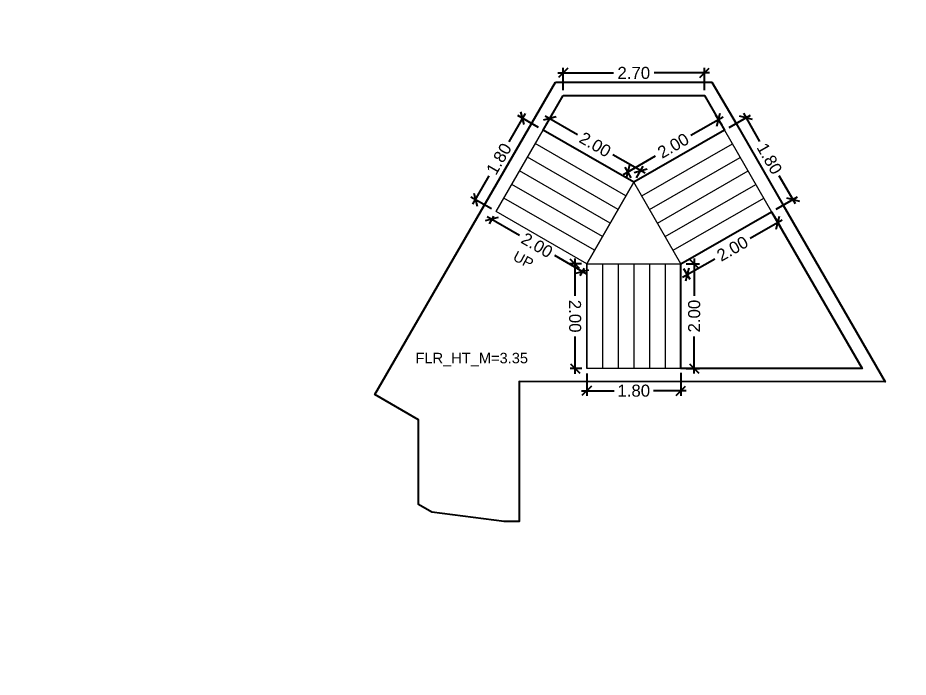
# Model space of a CAD drawing. Header units: metres. Extents: x 256329 to 886268, y -249371 to 355.
# Drawn here: x 287423.97 to 287440.99, y -841.93 to -829.32 of the extents above; entities that cross this region are included whole.
import ezdxf

# ---------------------------------------------------------------- set-up
doc = ezdxf.new("R2010")
doc.units = ezdxf.units.M
doc.header["$MEASUREMENT"] = 0
doc.header["$PDMODE"] = 35
doc.linetypes.add('CONTINOUS', pattern=[0])
doc.layers.get('0').update_dxf_attribs({"lineweight": 18})
doc.layers.get('Defpoints').update_dxf_attribs({"lineweight": 20})
doc.layers.add('A_TEXT', color=4, linetype='Continuous', lineweight=0, transparency=0.3)
for name, color, linetype, plot in [('BLK_2_FLR_9_STAIR_4', 7, 'Continuous', False), ('BLK_2_FLR_9_STAIR_4_LANDING_1', 7, 'Continuous', False), ('BLK_2_FLR_9_STAIR_4_LANDING_2', 7, 'Continuous', False)]:
    doc.layers.add(name, color=color, linetype=linetype, plot=plot)
for name, color, linetype, lineweight in [('BLK_2_FLR_9_STAIR_4_FLIGHT_1', 7, 'Continuous', 0), ('BLK_2_FLR_9_STAIR_4_FLIGHT_2', 7, 'Continuous', 0), ('BLK_2_FLR_9_STAIR_4_FLIGHT_3', 1, 'Continuous', 0)]:
    doc.layers.add(name, color=color, linetype=linetype, lineweight=lineweight)
doc.styles.add('Arial', font='arial.ttf')
doc.styles.get("Standard").update_dxf_attribs({"font": 'arial.ttf'})
doc.dimstyles.new('METRIC DIM', dxfattribs={"dimtxt": 0.23, "dimasz": 0.18, "dimexe": 0.1, "dimexo": 0.1, "dimgap": 0.09, "dimtad": 0, "dimzin": 0, "dimdsep": 46, "dimtxsty": 'Standard', "dimblk": 'OBLIQUE', "dimcen": 0, "dimdle": 0.1, "dimclrd": 147, "dimclre": 147, "dimclrt": 7, "dimadec": 0, "dimazin": 0, "dimtfac": 1, "dimtofl": 0, "dimtmove": 0, "dimatfit": 2, "dimfxl": 0.125, "dimtolj": 1, "dimtzin": 0, "dimarcsym": 0})

# ---------------------------------------------------------------- blocks, each defined once
blk = doc.blocks.new('_Oblique')
at = {"color": 0, "linetype": 'ByBlock', "lineweight": -2}
blk.add_line((-0.5, -0.5), (0.5, 0.5), dxfattribs=at)
blk = doc.blocks.new('*D1814')
at = {"layer": 'BLK_2_FLR_9_STAIR_4_FLIGHT_2', "color": 147, "lineweight": -2, "transparency": 16777216}
for p, q in [((287437.57224, -831.419715), (287437.981363, -831.184622)), ((287437.844836, -831.14774), (287438.154983, -831.687476)), ((287438.841291, -832.881832), (287438.531145, -832.342096)), ((287438.46905, -832.980398), (287438.878173, -832.745305))]:
    blk.add_line(p, q, dxfattribs=at)
at = {"layer": 'Defpoints', "color": 0, "linetype": 'CONTINOUS', "transparency": 16777216}
for p in [(287437.485535, -831.469538, 0.042641), (287438.791469, -832.795128), (287438.382345, -833.030221, 0.042641)]:
    blk.add_point(p, dxfattribs=at)
at = {"layer": 'BLK_2_FLR_9_STAIR_4_FLIGHT_2', "color": 147, "linetype": 'CONTINOUS', "lineweight": -2, "transparency": 16777216, "xscale": 0.18, "yscale": 0.18, "zscale": 0.18}
for p, rotation in [((287437.894659, -831.234444), 119.882813), ((287438.791469, -832.795128), 299.882813)]:
    blk.add_blockref('_Oblique', p, dxfattribs=dict(at, rotation=rotation))
at = {"layer": 'BLK_2_FLR_9_STAIR_4_FLIGHT_2', "color": 7, "linetype": 'CONTINOUS', "transparency": 16777216, "insert": (287438.343064, -832.014786), "char_height": 0.23, "attachment_point": 5, "rotation": 299.8828126}
blk.add_mtext('\\A1;1.80', dxfattribs=at)
blk = doc.blocks.new('*D1815')
at = {"layer": 'BLK_2_FLR_9_STAIR_4_LANDING_1', "color": 147, "lineweight": -2, "transparency": 16777216}
for p, q in [((287434.06613, -831.381623), (287434.193268, -831.160505)), ((287434.05673, -831.197351), (287434.672656, -831.551495)), ((287435.965272, -832.294721), (287435.349346, -831.940577)), ((287435.801289, -832.379301), (287435.928426, -832.158184))]:
    blk.add_line(p, q, dxfattribs=at)
at = {"layer": 'Defpoints', "color": 0, "linetype": 'CONTINOUS', "transparency": 16777216}
for p in [(287434.016284, -831.468315, 0.042641), (287435.878581, -832.244875), (287435.751443, -832.465993, 0.042641)]:
    blk.add_point(p, dxfattribs=at)
at = {"layer": 'BLK_2_FLR_9_STAIR_4_LANDING_1', "color": 147, "linetype": 'CONTINOUS', "lineweight": -2, "transparency": 16777216, "xscale": 0.18, "yscale": 0.18, "zscale": 0.18}
for p, rotation in [((287434.143422, -831.247197), 150.102044), ((287435.878581, -832.244875), 330.102044)]:
    blk.add_blockref('_Oblique', p, dxfattribs=dict(at, rotation=rotation))
at = {"layer": 'BLK_2_FLR_9_STAIR_4_LANDING_1', "color": 7, "linetype": 'CONTINOUS', "transparency": 16777216, "insert": (287435.011001, -831.746036), "char_height": 0.23, "attachment_point": 5, "rotation": 330.1020442}
blk.add_mtext('\\A1;2.00', dxfattribs=at)
blk = doc.blocks.new('*D1816')
at = {"layer": 'BLK_2_FLR_9_STAIR_4_FLIGHT_2', "color": 147, "lineweight": -2, "transparency": 16777216}
for p, q in [((287437.435713, -831.382833), (287437.320374, -831.182114)), ((287437.456902, -831.218996), (287436.841547, -831.572595)), ((287435.5494, -832.315097), (287436.164754, -831.961498)), ((287435.70162, -832.379288), (287435.586282, -832.178569))]:
    blk.add_line(p, q, dxfattribs=at)
at = {"layer": 'Defpoints', "color": 0, "linetype": 'CONTINOUS', "transparency": 16777216}
for p in [(287437.370197, -831.268819), (287437.485535, -831.469538, 0.042641), (287435.751443, -832.465993, 0.042641)]:
    blk.add_point(p, dxfattribs=at)
at = {"layer": 'BLK_2_FLR_9_STAIR_4_FLIGHT_2', "color": 147, "linetype": 'CONTINOUS', "lineweight": -2, "transparency": 16777216, "xscale": 0.18, "yscale": 0.18, "zscale": 0.18}
for p, rotation in [((287437.370197, -831.268819), 29.88281300000001), ((287435.636104, -832.265274), 209.882813)]:
    blk.add_blockref('_Oblique', p, dxfattribs=dict(at, rotation=rotation))
at = {"layer": 'BLK_2_FLR_9_STAIR_4_FLIGHT_2', "color": 7, "linetype": 'CONTINOUS', "transparency": 16777216, "insert": (287436.503151, -831.767046), "char_height": 0.23, "attachment_point": 5, "rotation": 29.8828126}
blk.add_mtext('\\A1;2.00', dxfattribs=at)
blk = doc.blocks.new('*D1817')
at = {"layer": 'BLK_2_FLR_9_STAIR_4_FLIGHT_3', "color": 147, "lineweight": -2, "transparency": 16777216}
for p, q in [((287434.748254, -834.027124), (287434.520974, -834.028141)), ((287434.620526, -833.927695), (287434.623703, -834.63751)), ((287434.630375, -836.127892), (287434.627197, -835.418076)), ((287434.757207, -836.027323), (287434.529928, -836.02834))]:
    blk.add_line(p, q, dxfattribs=at)
at = {"layer": 'Defpoints', "color": 0, "linetype": 'CONTINOUS', "transparency": 16777216}
for p in [(287434.848253, -834.026676, 0.042641), (287434.629927, -836.027893), (287434.857206, -836.026875, 0.042641)]:
    blk.add_point(p, dxfattribs=at)
at = {"layer": 'BLK_2_FLR_9_STAIR_4_FLIGHT_3', "color": 147, "linetype": 'CONTINOUS', "lineweight": -2, "transparency": 16777216, "xscale": 0.18, "yscale": 0.18, "zscale": 0.18}
for p, rotation in [((287434.620973, -834.027694), 90.256477), ((287434.629927, -836.027893), 270.256477)]:
    blk.add_blockref('_Oblique', p, dxfattribs=dict(at, rotation=rotation))
at = {"layer": 'BLK_2_FLR_9_STAIR_4_FLIGHT_3', "color": 7, "linetype": 'CONTINOUS', "transparency": 16777216, "insert": (287434.62545, -835.027793), "char_height": 0.23, "attachment_point": 5, "rotation": 270.2564771}
blk.add_mtext('\\A1;2.00', dxfattribs=at)
blk = doc.blocks.new('*D1818')
at = {"layer": 'BLK_2_FLR_9_STAIR_4_FLIGHT_1', "color": 147, "lineweight": -2, "transparency": 16777216}
for p, q in [((287432.946321, -833.122289), (287433.560735, -833.476866)), ((287433.066595, -833.113943), (287432.98295, -833.258884)), ((287434.851219, -834.221601), (287434.236805, -833.867024)), ((287434.798269, -834.113288), (287434.714624, -834.25823))]:
    blk.add_line(p, q, dxfattribs=at)
at = {"layer": 'Defpoints', "color": 0, "linetype": 'CONTINOUS', "transparency": 16777216}
for p in [(287433.116579, -833.027331, 0.042641), (287433.032933, -833.172272), (287434.848253, -834.026676, 0.042641)]:
    blk.add_point(p, dxfattribs=at)
at = {"layer": 'BLK_2_FLR_9_STAIR_4_FLIGHT_1', "color": 147, "linetype": 'CONTINOUS', "lineweight": -2, "transparency": 16777216, "xscale": 0.18, "yscale": 0.18, "zscale": 0.18}
for p, rotation in [((287433.032933, -833.172272), 150.01084), ((287434.764607, -834.171618), 330.01084)]:
    blk.add_blockref('_Oblique', p, dxfattribs=dict(at, rotation=rotation))
at = {"layer": 'BLK_2_FLR_9_STAIR_4_FLIGHT_1', "color": 7, "linetype": 'CONTINOUS', "transparency": 16777216, "insert": (287433.89877, -833.671945), "char_height": 0.23, "attachment_point": 5, "rotation": 330.0108404}
blk.add_mtext('\\A1;2.00', dxfattribs=at)
blk = doc.blocks.new('*D1819')
at = {"layer": 'BLK_2_FLR_9_STAIR_4_LANDING_2', "color": 147, "lineweight": -2, "transparency": 16777216}
for p, q in [((287438.588644, -833.188524), (287437.97329, -833.542123)), ((287438.432168, -833.116925), (287438.551762, -833.325051)), ((287436.681143, -834.284625), (287437.296497, -833.931026)), ((287436.698075, -834.113381), (287436.81767, -834.321507))]:
    blk.add_line(p, q, dxfattribs=at)
at = {"layer": 'Defpoints', "color": 0, "linetype": 'CONTINOUS', "transparency": 16777216}
for p in [(287438.382345, -833.030221, 0.042641), (287438.50194, -833.238347), (287436.648253, -834.026676, 0.042641)]:
    blk.add_point(p, dxfattribs=at)
at = {"layer": 'BLK_2_FLR_9_STAIR_4_LANDING_2', "color": 147, "linetype": 'CONTINOUS', "lineweight": -2, "transparency": 16777216, "xscale": 0.18, "yscale": 0.18, "zscale": 0.18}
for p, rotation in [((287438.50194, -833.238347), 29.88281300000001), ((287436.767847, -834.234802), 209.882813)]:
    blk.add_blockref('_Oblique', p, dxfattribs=dict(at, rotation=rotation))
at = {"layer": 'BLK_2_FLR_9_STAIR_4_LANDING_2', "color": 7, "linetype": 'CONTINOUS', "transparency": 16777216, "insert": (287437.634893, -833.736574), "char_height": 0.23, "attachment_point": 5, "rotation": 29.8828126}
blk.add_mtext('\\A1;2.00', dxfattribs=at)
blk = doc.blocks.new('*D1820')
at = {"layer": 'BLK_2_FLR_9_STAIR_4_LANDING_2', "color": 147, "lineweight": -2, "transparency": 16777216}
for p, q in [((287436.748253, -834.026676), (287437.003903, -834.026676)), ((287436.903903, -833.926676), (287436.903903, -834.63639)), ((287436.903903, -836.126676), (287436.903903, -835.416963)), ((287436.748253, -836.026676), (287437.003903, -836.026676))]:
    blk.add_line(p, q, dxfattribs=at)
at = {"layer": 'Defpoints', "color": 0, "linetype": 'CONTINOUS', "transparency": 16777216}
for p in [(287436.648253, -834.026676, 0.042641), (287436.648253, -836.026676, 0.042641), (287436.903903, -836.026676)]:
    blk.add_point(p, dxfattribs=at)
at = {"layer": 'BLK_2_FLR_9_STAIR_4_LANDING_2', "color": 147, "linetype": 'CONTINOUS', "lineweight": -2, "transparency": 16777216, "xscale": 0.18, "yscale": 0.18, "zscale": 0.18}
for p, rotation in [((287436.903903, -834.026676), 90), ((287436.903903, -836.026676), 270)]:
    blk.add_blockref('_Oblique', p, dxfattribs=dict(at, rotation=rotation))
at = {"layer": 'BLK_2_FLR_9_STAIR_4_LANDING_2', "color": 7, "linetype": 'CONTINOUS', "transparency": 16777216, "insert": (287436.903903, -835.026676), "char_height": 0.23, "attachment_point": 5, "rotation": 90}
blk.add_mtext('\\A1;2.00', dxfattribs=at)
blk = doc.blocks.new('*D1821')
at = {"layer": 'BLK_2_FLR_9_STAIR_4_FLIGHT_1', "color": 147, "lineweight": -2, "transparency": 16777216}
for p, q in [((287433.670761, -831.153456), (287433.359613, -831.692616)), ((287433.929672, -831.418331), (287433.534165, -831.190085)), ((287432.671089, -832.885696), (287432.982237, -832.346537)), ((287433.029967, -832.977347), (287432.63446, -832.749101))]:
    blk.add_line(p, q, dxfattribs=at)
at = {"layer": 'Defpoints', "color": 0, "linetype": 'CONTINOUS', "transparency": 16777216}
for p in [(287434.016284, -831.468315, 0.042641), (287432.721072, -832.799084), (287433.116579, -833.027331, 0.042641)]:
    blk.add_point(p, dxfattribs=at)
at = {"layer": 'BLK_2_FLR_9_STAIR_4_FLIGHT_1', "color": 147, "linetype": 'CONTINOUS', "lineweight": -2, "transparency": 16777216, "xscale": 0.18, "yscale": 0.18, "zscale": 0.18}
for p, rotation in [((287433.620777, -831.240068), 60.01084000000001), ((287432.721072, -832.799084), 240.01084)]:
    blk.add_blockref('_Oblique', p, dxfattribs=dict(at, rotation=rotation))
at = {"layer": 'BLK_2_FLR_9_STAIR_4_FLIGHT_1', "color": 7, "linetype": 'CONTINOUS', "transparency": 16777216, "insert": (287433.170925, -832.019576), "char_height": 0.23, "attachment_point": 5, "rotation": 60.0108404}
blk.add_mtext('\\A1;1.80', dxfattribs=at)
blk = doc.blocks.new('*D1822')
at = {"layer": 'BLK_2_FLR_9_STAIR_4_FLIGHT_3', "color": 147, "lineweight": -2, "transparency": 16777216}
for p, q in [((287434.848253, -836.126676), (287434.848253, -836.553854)), ((287436.648253, -836.112877), (287436.648253, -836.553854)), ((287434.748253, -836.453854), (287435.370753, -836.453854)), ((287436.748253, -836.453854), (287436.125753, -836.453854))]:
    blk.add_line(p, q, dxfattribs=at)
at = {"layer": 'Defpoints', "color": 0, "linetype": 'CONTINOUS', "transparency": 16777216}
for p in [(287434.848253, -836.026676, 0.042641), (287436.648253, -836.012877, 0.042641), (287436.648253, -836.453854)]:
    blk.add_point(p, dxfattribs=at)
at = {"layer": 'BLK_2_FLR_9_STAIR_4_FLIGHT_3', "color": 147, "linetype": 'CONTINOUS', "lineweight": -2, "transparency": 16777216, "xscale": 0.18, "yscale": 0.18, "zscale": 0.18, "rotation": 180}
blk.add_blockref('_Oblique', (287434.848253, -836.453854), dxfattribs=at)
at = {"layer": 'BLK_2_FLR_9_STAIR_4_FLIGHT_3', "color": 147, "linetype": 'CONTINOUS', "lineweight": -2, "transparency": 16777216, "xscale": 0.18, "yscale": 0.18, "zscale": 0.18}
blk.add_blockref('_Oblique', (287436.648253, -836.453854), dxfattribs=at)
at = {"layer": 'BLK_2_FLR_9_STAIR_4_FLIGHT_3', "color": 7, "linetype": 'CONTINOUS', "transparency": 16777216, "insert": (287435.748253, -836.453854), "char_height": 0.23, "attachment_point": 5}
blk.add_mtext('\\A1;1.80', dxfattribs=at)
blk = doc.blocks.new('*D1823')
at = {"layer": 'BLK_2_FLR_9_STAIR_4_LANDING_1', "color": 147, "lineweight": -2, "transparency": 16777216}
for p, q in [((287434.399602, -830.7051), (287434.399602, -830.275885)), ((287437.098542, -830.705763), (287437.098542, -830.275885)), ((287434.299602, -830.375885), (287435.358786, -830.375885)), ((287437.198542, -830.375885), (287436.139359, -830.375885))]:
    blk.add_line(p, q, dxfattribs=at)
at = {"layer": 'Defpoints', "color": 0, "linetype": 'CONTINOUS', "transparency": 16777216}
for p in [(287437.098542, -830.375885), (287434.399602, -830.8051, 0.042641), (287437.098542, -830.805763, 0.042641)]:
    blk.add_point(p, dxfattribs=at)
at = {"layer": 'BLK_2_FLR_9_STAIR_4_LANDING_1', "color": 147, "linetype": 'CONTINOUS', "lineweight": -2, "transparency": 16777216, "xscale": 0.18, "yscale": 0.18, "zscale": 0.18, "rotation": 180}
blk.add_blockref('_Oblique', (287434.399602, -830.375885), dxfattribs=at)
at = {"layer": 'BLK_2_FLR_9_STAIR_4_LANDING_1', "color": 147, "linetype": 'CONTINOUS', "lineweight": -2, "transparency": 16777216, "xscale": 0.18, "yscale": 0.18, "zscale": 0.18}
blk.add_blockref('_Oblique', (287437.098542, -830.375885), dxfattribs=at)
at = {"layer": 'BLK_2_FLR_9_STAIR_4_LANDING_1', "color": 7, "linetype": 'CONTINOUS', "transparency": 16777216, "insert": (287435.749072, -830.375885), "char_height": 0.23, "attachment_point": 5}
blk.add_mtext('\\A1;2.70', dxfattribs=at)

msp = doc.modelspace()

# ---------------------------------------------------------------- linework, layer by layer
at = {"color": 5, "linetype": 'CONTINOUS'}
for p, q in [((287436.648253, -834.026676, 0.042641), (287435.751443, -832.465993, 0.042641)), ((287434.848253, -834.026676, 0.042641), (287436.648253, -834.026676, 0.042641))]:
    msp.add_line(p, q, dxfattribs=at)
at = {"color": 5, "linetype": 'CONTINOUS', "elevation": 0.042641}
msp.add_lwpolyline([(287434.848253, -834.026676), (287435.751443, -832.465993)], dxfattribs=at)
at = {"layer": 'BLK_2_FLR_9_STAIR_4', "color": 7, "linetype": 'CONTINOUS', "elevation": 0.042641}
msp.add_lwpolyline([(287434.253407, -830.551745), (287437.244101, -830.55248), (287437.704778, -831.342637), (287438.601847, -832.903771), (287440.552657, -836.281658), (287433.560255, -836.278632), (287433.559585, -838.955223), (287433.270293, -838.955151), (287431.885111, -838.777586), (287431.631778, -838.631375), (287431.63209, -837.008434), (287430.801125, -836.528223)], close=True, dxfattribs=at)
at = {"layer": 'BLK_2_FLR_9_STAIR_4_FLIGHT_1', "color": 3, "linetype": 'CONTINOUS'}
for p, q in [((287435.751443, -832.465993, 0.042641), (287434.016284, -831.468315, 0.042641)), ((287435.598007, -832.727496, 0.042641), (287433.866333, -831.728151, 0.042641)), ((287435.448056, -832.987332, 0.042641), (287433.716382, -831.987987, 0.042641)), ((287435.298105, -833.247168, 0.042641), (287433.566431, -832.247823, 0.042641)), ((287435.148154, -833.507004, 0.042641), (287433.416481, -832.507659, 0.042641)), ((287434.998204, -833.76684, 0.042641), (287433.26653, -832.767495, 0.042641)), ((287434.848253, -834.026676, 0.042641), (287433.116579, -833.027331, 0.042641))]:
    msp.add_line(p, q, dxfattribs=at)
at = {"layer": 'BLK_2_FLR_9_STAIR_4_FLIGHT_1', "ltscale": 0.05, "elevation": 0.042641}
msp.add_lwpolyline([(287435.751443, -832.465993), (287434.848253, -834.026676), (287433.116579, -833.027331), (287434.016284, -831.468315), (287435.751443, -832.465993)], dxfattribs=at)
at = {"layer": 'BLK_2_FLR_9_STAIR_4_FLIGHT_2', "color": 3, "linetype": 'CONTINOUS'}
for p, q in [((287435.751443, -832.465993, 0.042641), (287437.485535, -831.469538, 0.042641)), ((287435.900911, -832.726107, 0.042641), (287437.635004, -831.729651, 0.042641)), ((287436.050379, -832.986221, 0.042641), (287437.784472, -831.989765, 0.042641)), ((287436.199848, -833.246334, 0.042641), (287437.93394, -832.249879, 0.042641)), ((287436.349316, -833.506448, 0.042641), (287438.083409, -832.509993, 0.042641)), ((287436.498784, -833.766562, 0.042641), (287438.232877, -832.770107, 0.042641)), ((287436.648253, -834.026676, 0.042641), (287438.382345, -833.030221, 0.042641))]:
    msp.add_line(p, q, dxfattribs=at)
at = {"layer": 'BLK_2_FLR_9_STAIR_4_FLIGHT_2', "color": 7, "linetype": 'CONTINOUS', "elevation": 0.042641}
msp.add_lwpolyline([(287437.485535, -831.469538), (287438.382345, -833.030221), (287436.648253, -834.026676), (287435.751443, -832.465993), (287437.485535, -831.469538)], dxfattribs=at)
at = {"layer": 'BLK_2_FLR_9_STAIR_4_FLIGHT_3', "color": 3, "linetype": 'CONTINOUS'}
for p, q in [((287434.848253, -834.026676, 0.042641), (287434.848253, -836.026676, 0.042641)), ((287435.148253, -834.026676, 0.042641), (287435.148253, -836.026676, 0.042641)), ((287435.448253, -834.026676, 0.042641), (287435.448253, -836.026676, 0.042641)), ((287435.748253, -834.026676, 0.042641), (287435.748253, -836.026676, 0.042641)), ((287436.048253, -834.026676, 0.042641), (287436.048253, -836.026676, 0.042641)), ((287436.348253, -834.026676, 0.042641), (287436.348253, -836.026676, 0.042641)), ((287436.648253, -834.026676, 0.042641), (287436.648253, -836.026676, 0.042641))]:
    msp.add_line(p, q, dxfattribs=at)
at = {"layer": 'BLK_2_FLR_9_STAIR_4_FLIGHT_3', "color": 7, "linetype": 'CONTINOUS', "elevation": 0.042641}
msp.add_lwpolyline([(287434.848253, -834.026676), (287436.648253, -834.026676), (287436.648253, -836.026676), (287434.848253, -836.026676)], close=True, dxfattribs=at)
at = {"layer": 'BLK_2_FLR_9_STAIR_4_LANDING_1', "color": 7, "linetype": 'CONTINOUS', "elevation": 0.042641}
msp.add_lwpolyline([(287434.399602, -830.8051), (287437.098542, -830.805763), (287437.485535, -831.469538), (287435.751443, -832.465993), (287434.016284, -831.468315), (287434.399602, -830.8051)], dxfattribs=at)
at = {"layer": 'BLK_2_FLR_9_STAIR_4_LANDING_2', "ltscale": 0.05, "elevation": 0.042641}
msp.add_lwpolyline([(287436.648253, -834.026676), (287438.382345, -833.030221), (287440.113287, -836.027399), (287436.648253, -836.027399), (287436.648253, -834.026676)], dxfattribs=at)

# ---------------------------------------------------------------- texts
at = {"layer": 'A_TEXT', "lineweight": 0, "insert": (287434.486103, -834.519154, 0.042641), "char_height": 0.2, "width": 2.485498, "attachment_point": 9, "rotation": 331.8720228, "style": 'Arial'}
msp.add_mtext('\\pxi2.2673,qc;UP', dxfattribs=at)
at = {"layer": 'BLK_2_FLR_9_STAIR_4', "color": 7, "linetype": 'CONTINOUS', "insert": (287431.576094, -835.728675), "char_height": 0.2, "attachment_point": 1}
msp.add_mtext_dynamic_manual_height_columns('FLR_HT_M=3.35', width=2.272281, gutter_width=0.405, heights=[0.300679], dxfattribs=at)

# ---------------------------------------------------------------- dimensions: what is measured, and where the dimension line sits
at = {"layer": 'BLK_2_FLR_9_STAIR_4_FLIGHT_1', "color": 1, "linetype": 'CONTINOUS'}
dim = msp.add_aligned_dim(p1=(287434.016284, -831.468315, 0.042641), p2=(287433.116579, -833.027331, 0.042641), distance=-0.456643, dimstyle='METRIC DIM', override={"dimfxl": 0.18}, dxfattribs=at)
dim.commit()
dim.dimension.update_dxf_attribs({"geometry": '*D1821', "text_midpoint": (287433.170925, -832.019576)})
at = {"layer": 'BLK_2_FLR_9_STAIR_4_FLIGHT_1', "color": 2, "linetype": 'CONTINOUS'}
dim = msp.add_aligned_dim(p1=(287434.848253, -834.026676, 0.042641), p2=(287433.116579, -833.027331, 0.042641), distance=0.167346, dimstyle='METRIC DIM', override={"dimfxl": 0.18}, dxfattribs=at)
dim.commit()
dim.dimension.update_dxf_attribs({"geometry": '*D1818', "text_midpoint": (287433.89877, -833.671945)})
at = {"layer": 'BLK_2_FLR_9_STAIR_4_FLIGHT_2', "color": 2, "linetype": 'CONTINOUS'}
dim = msp.add_aligned_dim(p1=(287435.751443, -832.465993, 0.042641), p2=(287437.485535, -831.469538, 0.042641), distance=0.231497, dimstyle='METRIC DIM', override={"dimfxl": 0.18}, dxfattribs=at)
dim.commit()
dim.dimension.update_dxf_attribs({"geometry": '*D1816', "text_midpoint": (287436.503151, -831.767046)})
at = {"layer": 'BLK_2_FLR_9_STAIR_4_FLIGHT_2', "color": 1, "linetype": 'CONTINOUS'}
dim = msp.add_aligned_dim(p1=(287437.485535, -831.469538, 0.042641), p2=(287438.382345, -833.030221, 0.042641), distance=0.471859, dimstyle='METRIC DIM', override={"dimfxl": 0.18}, dxfattribs=at)
dim.commit()
dim.dimension.update_dxf_attribs({"geometry": '*D1814', "text_midpoint": (287438.343064, -832.014786)})
at = {"layer": 'BLK_2_FLR_9_STAIR_4_FLIGHT_3', "color": 2, "linetype": 'CONTINOUS'}
dim = msp.add_aligned_dim(p1=(287434.848253, -834.026676, 0.042641), p2=(287434.857206, -836.026875, 0.042641), distance=-0.227281, dimstyle='METRIC DIM', override={"dimfxl": 0.18}, dxfattribs=at)
dim.commit()
dim.dimension.update_dxf_attribs({"geometry": '*D1817', "text_midpoint": (287434.62545, -835.027793)})
at = {"layer": 'BLK_2_FLR_9_STAIR_4_FLIGHT_3', "color": 1, "linetype": 'CONTINOUS'}
dim = msp.add_linear_dim(base=(287436.648253, -836.453854), p1=(287434.848253, -836.026676, 0.042641), p2=(287436.648253, -836.012877, 0.042641), dimstyle='METRIC DIM', override={"dimfxl": 0.18}, dxfattribs=at)
dim.commit()
dim.dimension.update_dxf_attribs({"geometry": '*D1822', "text_midpoint": (287435.748253, -836.453854)})
at = {"layer": 'BLK_2_FLR_9_STAIR_4_LANDING_1', "color": 1, "linetype": 'CONTINOUS'}
dim = msp.add_linear_dim(base=(287437.098542, -830.375885), p1=(287434.399602, -830.8051, 0.042641), p2=(287437.098542, -830.805763, 0.042641), dimstyle='METRIC DIM', override={"dimfxl": 0.18}, dxfattribs=at)
dim.commit()
dim.dimension.update_dxf_attribs({"geometry": '*D1823', "text_midpoint": (287435.749072, -830.375885)})
at = {"layer": 'BLK_2_FLR_9_STAIR_4_LANDING_1', "color": 2, "linetype": 'CONTINOUS'}
dim = msp.add_aligned_dim(p1=(287434.016284, -831.468315, 0.042641), p2=(287435.751443, -832.465993, 0.042641), distance=0.255063, dimstyle='METRIC DIM', override={"dimfxl": 0.18}, dxfattribs=at)
dim.commit()
dim.dimension.update_dxf_attribs({"geometry": '*D1815', "text_midpoint": (287435.011001, -831.746036)})
at = {"layer": 'BLK_2_FLR_9_STAIR_4_LANDING_2', "color": 1, "linetype": 'CONTINOUS'}
dim = msp.add_aligned_dim(p1=(287436.648253, -834.026676, 0.042641), p2=(287438.382345, -833.030221, 0.042641), distance=-0.24004, dimstyle='METRIC DIM', override={"dimfxl": 0.18}, dxfattribs=at)
dim.commit()
dim.dimension.update_dxf_attribs({"geometry": '*D1819', "text_midpoint": (287437.634893, -833.736574)})
at = {"layer": 'BLK_2_FLR_9_STAIR_4_LANDING_2', "color": 2, "linetype": 'CONTINOUS'}
dim = msp.add_aligned_dim(p1=(287436.648253, -834.026676, 0.042641), p2=(287436.648253, -836.026676, 0.042641), distance=0.25565, dimstyle='METRIC DIM', override={"dimfxl": 0.18}, dxfattribs=at)
dim.commit()
dim.dimension.update_dxf_attribs({"geometry": '*D1820', "text_midpoint": (287436.903903, -835.026676)})

doc.saveas('drawing.dxf')
